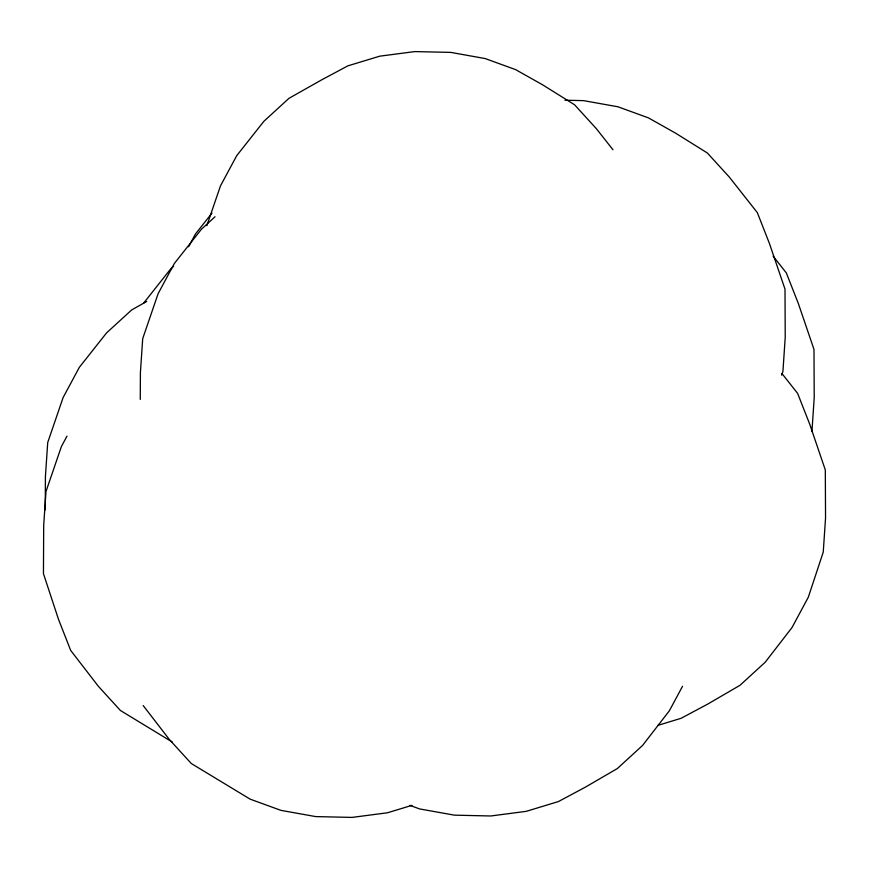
<?xml version="1.0" encoding="UTF-8"?>
<svg xmlns="http://www.w3.org/2000/svg" width="869" height="869" viewBox="0 0 869 869"><rect width="100%" height="100%" fill="white"/><g stroke="black" fill="none" stroke-linecap="round" stroke-linejoin="round"><path stroke-width="1.3" d="M45.253 509.929L45.416 476.473L47.719 442.495L63.111 397.557L79.351 367.315L106.539 332.936L131.621 309.972L146.687 301.467M140.267 399.414L140.409 372.649L142.701 338.671L158.093 293.722L174.343 263.492L201.521 229.112L215.023 216.75M811.928 431.578L814.22 397.567L813.992 349.414L798.437 303.781L786.326 272.899L773.106 256.138M781.655 375.18L782.936 371.313L785.228 337.291L785 289.149L769.445 243.505L757.333 212.633L729.254 177.004L707.355 152.987L675.43 133.066L648.448 117.88L618 106.8L583.62 100.641L564.969 100.217M206.844 225.701L220.476 185.89L236.726 155.66L263.904 121.28L288.986 98.316L321.443 79.981L347.872 65.859L379.72 56.181L414.828 51.586L450.805 52.401L485.184 58.56L515.632 69.639L542.614 84.825L574.539 104.747L596.438 128.775L612.96 149.729M67 436.119L61.373 446.59L45.981 491.528L43.689 525.517L43.45 573.681L58.538 619.445L70.693 650.425L98.382 686.325L120.422 710.494L172.323 742.072M188.616 246.742L195.492 233.946L211.971 213.111M682.534 686.282L669.369 710.777L642.56 745.45L617.327 768.554L585.13 787.292L558.43 801.555L526.234 811.342L490.757 815.98L454.411 815.155L419.662 808.941L409.82 805.357M143.548 303.248L170.737 268.869L173.626 266.218M657.898 725.365L681.068 718.315L707.779 704.064L739.975 685.315L765.209 662.221L792.017 627.548L808.311 597.209L823.247 552.119L825.55 518.098L825.311 469.955L809.767 424.311L797.644 393.44L781.959 373.54M411.971 805.335L387.509 812.765L352.032 817.414L315.675 816.588L280.937 810.364L250.163 799.165L191.278 763.514L169.238 739.345L143.179 705.552"/></g></svg>
